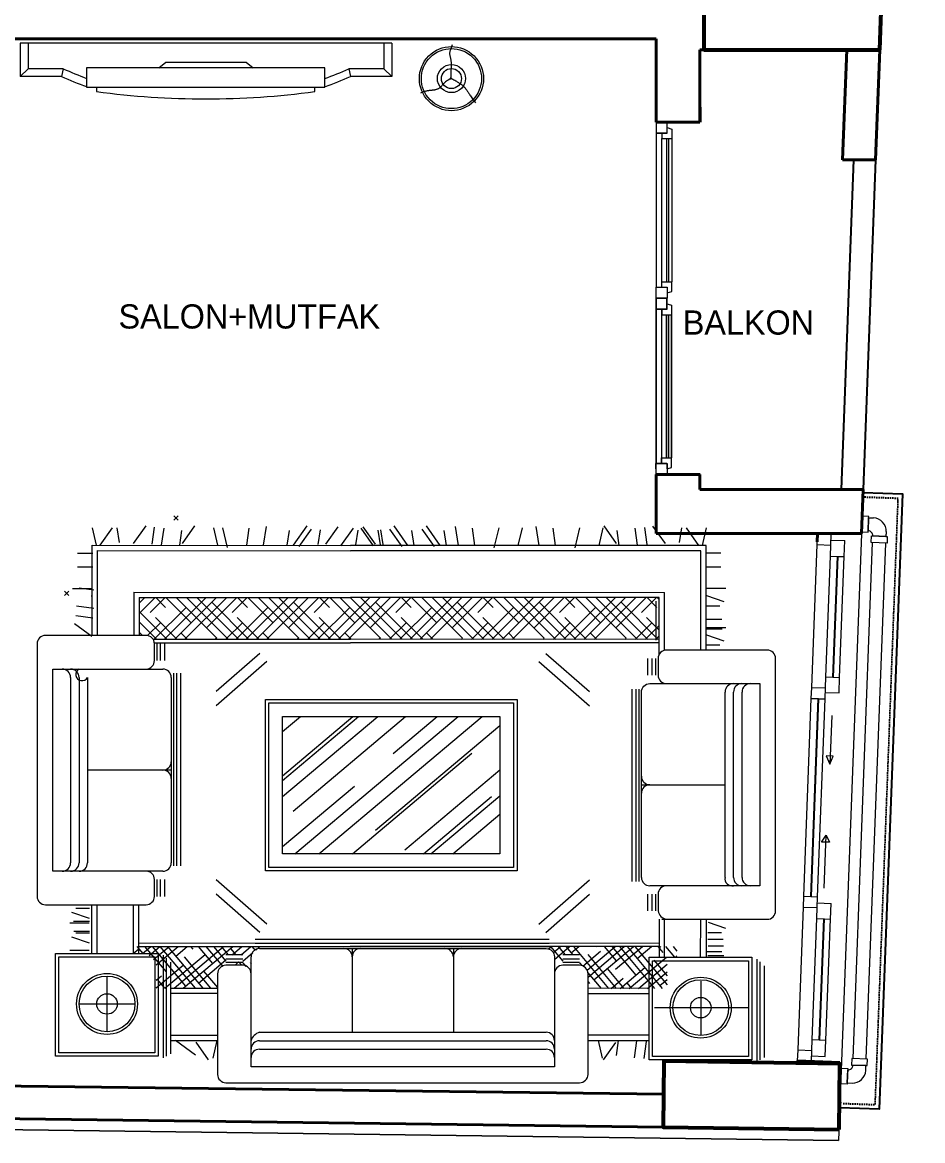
# Model space of a CAD drawing. Header units: millimetres. Extents: x 27 to 3754, y 31 to 1224.
# Drawn here: x 3327 to 3736, y 212 to 720 of the extents above; entities that cross this region are included whole.
import ezdxf

# ---------------------------------------------------------------- set-up
doc = ezdxf.new("R2010")
doc.units = ezdxf.units.MM
doc.header["$PDMODE"] = 3
doc.header["$PDSIZE"] = -0.7
doc.linetypes.add('DOT2', pattern=[3.175, 0, -3.175])
doc.linetypes.add('DUZ', pattern=[0])
for name, color, linetype, lineweight in [('A-FURN', 2, 'Continuous', 13), ('cam', 130, 'Continuous', 5), ('duvar_40', 255, 'Continuous', 40), ('forniture', 253, 'Continuous', 9), ('KAPI-PEN', 155, 'Continuous', 18), ('KOLON50', 70, 'Continuous', 53), ('korkuluk', 252, 'DUZ', 15), ('PARSEL', 51, 'Continuous', 0), ('yazı', 255, 'Continuous', 20)]:
    doc.layers.add(name, color=color, linetype=linetype, lineweight=lineweight)
doc.layers.add('MIMARI', color=40, linetype='Continuous')
doc.layers.add('PENCERE', color=1, linetype='Continuous')
doc.styles.get("Standard").update_dxf_attribs({"font": 'EtrFont'})
pattern_1 = [(400.05428, (6763.6348, 6479.9817), (9.8760062, 4.8206992), [42.6465, -21.32325]), (310.05428, (6763.6348, 6479.9817), (-8.9010904, 6.4455588), [42.6465, -21.32325])]

# ---------------------------------------------------------------- blocks, each defined once
blk = doc.blocks.new('b45')
at = {"layer": 'cam'}
for p, q in [((3619.813152, 602.501458), (3619.813152, 667.608947)), ((3620.813152, 602.500859), (3620.813152, 667.608349)), ((3619.665915, 587.495077), (3619.665915, 522.387587)), ((3619.765205, 522.393994), (3619.765205, 587.501484)), ((3620.665915, 587.495675), (3620.665915, 522.388186)), ((3620.765205, 522.393396), (3620.765205, 587.500885))]:
    blk.add_line(p, q, dxfattribs=at)
at = {"layer": 'PENCERE', "color": 134, "linetype": 'Continuous', "lineweight": 18}
for p, q in [((3615.093132, 600.004282), (3615.096125, 670.111771)), ((3617.563153, 602.502804), (3617.563153, 667.610294)), ((3622.063152, 667.6076), (3622.063152, 602.500111)), ((3614.945895, 589.992252), (3614.948888, 519.884763)), ((3615.019695, 595.004325), (3620.019694, 595.001333)), ((3615.045185, 519.896819), (3615.048178, 590.004307)), ((3617.415915, 587.49373), (3617.415915, 522.38624)), ((3617.515205, 522.395341), (3617.515205, 587.50283)), ((3621.915914, 522.388934), (3621.915914, 587.496423)), ((3622.015204, 587.500137), (3622.015204, 522.392647))]:
    blk.add_line(p, q, dxfattribs=at)
at = {"layer": 'PENCERE', "color": 134, "linetype": 'Continuous', "lineweight": 18, "flags": 128}
for points in [[(3615.067642, 675.111789), (3615.064649, 670.11179), (3620.064649, 670.108797), (3620.067641, 675.108796)], [(3620.064649, 670.108797), (3620.067641, 675.108796)], [(3620.066145, 672.608797), (3622.065743, 671.937195)], [(3622.065743, 671.937195), (3622.063152, 667.6076)], [(3620.064649, 670.108797), (3615.064649, 670.11179)], [(3617.564649, 670.110293), (3617.563153, 667.610294)], [(3617.563153, 667.610294), (3622.063152, 667.6076)], [(3617.561656, 600.002805), (3617.563153, 602.502804)], [(3617.563153, 602.502804), (3622.063152, 602.500111)], [(3622.06056, 598.170516), (3622.063152, 602.500111)], [(3620.061656, 600.001308), (3620.058663, 595.001309)], [(3620.06016, 597.501309), (3622.06056, 598.170516)], [(3614.911427, 594.991888), (3614.911427, 594.992232)], [(3615.019695, 595.004325), (3615.016702, 590.004326), (3620.016701, 590.001334), (3620.019694, 595.001333)], [(3620.016701, 590.001334), (3615.016702, 590.004326)], [(3615.058664, 595.004647), (3615.058664, 595.004302)], [(3617.414419, 589.99373), (3617.415915, 587.49373)], [(3617.516702, 590.00283), (3617.515205, 587.50283)], [(3619.911426, 594.995225), (3619.911426, 594.99488)], [(3619.914418, 589.995226), (3619.911426, 594.995225)], [(3619.911426, 594.995225), (3619.911426, 594.99488)], [(3619.912922, 592.495225), (3621.913323, 591.826018)], [(3620.016701, 590.001334), (3620.019694, 595.001333)], [(3620.018197, 592.501333), (3622.017796, 591.829732)], [(3620.058663, 595.001309), (3620.058663, 595.001654)], [(3620.058663, 595.001309), (3620.058663, 595.001654)], [(3621.913323, 591.826018), (3621.915914, 587.496423)], [(3622.017796, 591.829732), (3622.015204, 587.500137)], [(3614.920405, 514.884745), (3614.917412, 519.884745), (3619.917411, 519.887737), (3619.920404, 514.887738)], [(3619.917411, 519.887737), (3614.917412, 519.884745)], [(3617.415915, 522.38624), (3621.915914, 522.388934)], [(3617.417412, 519.886241), (3617.415915, 522.38624)], [(3617.513709, 519.895341), (3617.515205, 522.395341)], [(3617.515205, 522.395341), (3622.015204, 522.392647)], [(3619.917411, 519.887737), (3619.920404, 514.887738)], [(3620.013708, 519.893845), (3620.010716, 514.893846)], [(3621.918506, 518.059339), (3621.915914, 522.388934)], [(3622.012613, 518.063052), (3622.015204, 522.392647)], [(3619.918907, 517.387738), (3621.918506, 518.059339)], [(3620.012212, 517.393845), (3622.012613, 518.063052)]]:
    blk.add_lwpolyline(points, dxfattribs=at)
for points in [[(3615.058664, 595.004302), (3615.061657, 600.004301), (3620.061656, 600.001308), (3620.058663, 595.001309)], [(3614.911427, 594.992232), (3614.914419, 589.992233), (3619.914418, 589.995226), (3619.911426, 594.995225)], [(3615.010717, 514.896838), (3615.013709, 519.896838), (3620.013708, 519.893845), (3620.010716, 514.893846)]]:
    blk.add_lwpolyline(points, close=True, dxfattribs=at)
blk = doc.blocks.new('b50')
at = {"layer": 'forniture'}
for p, q in [((3381.414381, 441.664489), (3379.863165, 443.215705)), ((3401.745487, 439.947969), (3398.902021, 442.791435)), ((3333.434784, 437.850517), (3333.434784, 323.023901)), ((3383.016419, 441.664489), (3337.248756, 441.664489)), ((3386.830391, 430.222573), (3386.830391, 437.850517)), ((3388.060562, 430.222573), (3388.060562, 437.850517)), ((3389.659785, 430.222573), (3389.659785, 437.850517)), ((3391.628059, 430.222573), (3391.628059, 437.850517)), ((3415.189784, 440.464612), (3414.667622, 439.94245)), ((3340.636839, 426.408601), (3344.8767, 426.408601)), ((3340.636839, 334.465817), (3340.636839, 426.408601)), ((3340.636839, 334.465817), (3340.636839, 426.408601)), ((3340.636839, 426.408601), (3390.644363, 426.408601)), ((3340.636839, 426.408601), (3390.644363, 426.408601)), ((3340.636839, 426.408601), (3383.016419, 426.408601)), ((3348.690672, 422.594629), (3348.690672, 338.279789)), ((3352.540602, 422.594629), (3352.540602, 338.279789)), ((3356.390532, 422.594629), (3356.390532, 338.279789)), ((3394.458335, 422.594629), (3394.458335, 338.279789)), ((3395.465296, 424.516956), (3395.465296, 336.933813)), ((3396.86611, 424.516956), (3396.86611, 336.933813)), ((3398.687169, 424.516956), (3398.687169, 336.933813)), ((3394.458335, 380.437209), (3356.390532, 380.437209)), ((3344.8767, 334.465817), (3340.636839, 334.465817)), ((3390.644363, 334.465817), (3340.636839, 334.465817)), ((3386.830391, 323.023901), (3386.830391, 330.651845)), ((3388.060562, 323.023901), (3388.060562, 330.651845)), ((3389.659785, 323.023901), (3389.659785, 330.651845)), ((3391.628059, 323.023901), (3391.628059, 330.651845)), ((3337.248756, 319.209929), (3383.016419, 319.209929)), ((3349.168961, 315.766321), (3357.08448, 313.030507)), ((3351.148866, 317.657374), (3357.362099, 317.654899))]:
    blk.add_line(p, q, dxfattribs=at)
for centre, radius, start, end in [((3337.248756, 437.850517), 3.813972, 90, 180), ((3383.016419, 437.850517), 3.813972, 0, 90), ((3383.016419, 430.222573), 3.813972, 270, 0), ((3344.8767, 422.594629), 3.813972, 0, 90), ((3348.72663, 422.594629), 3.813972, 0, 90), ((3353.885664, 423.903734), 2.826325, 117.592669, 332.407331), ((3390.644363, 422.594629), 3.813972, 0, 90), ((3390.644363, 384.251181), 3.813972, 270, 0), ((3390.644363, 376.623237), 3.813972, 0, 90), ((3344.8767, 338.279789), 3.813972, 270, 0), ((3348.72663, 338.279789), 3.813972, 270, 0), ((3352.57656, 338.279789), 3.813972, 270, 0), ((3390.644363, 338.279789), 3.813972, 270, 0), ((3383.016419, 330.651845), 3.813972, 0, 90), ((3337.248756, 323.023901), 3.813972, 180, 270), ((3383.016419, 323.023901), 3.813972, 270, 0)]:
    blk.add_arc(centre, radius, start, end, dxfattribs=at)
blk = doc.blocks.new('b51')
at = {"layer": 'forniture'}
for p, q in [((3432.681802, 303.50884), (3566.272945, 303.50884)), ((3432.681802, 301.687781), (3566.272945, 301.687781)), ((3432.681802, 300.286967), (3566.272945, 300.286967)), ((3426.976185, 296.44973), (3419.348241, 296.44973)), ((3430.790157, 245.45851), (3430.790157, 295.466034)), ((3476.761549, 299.280006), (3476.761549, 261.212203)), ((3522.769549, 299.280006), (3522.769549, 261.212203)), ((3580.182857, 296.44973), (3572.554914, 296.44973)), ((3426.976185, 294.481456), (3419.348241, 294.481456)), ((3426.976185, 292.882233), (3419.348241, 292.882233)), ((3426.976185, 291.652062), (3419.348241, 291.652062)), ((3423.746514, 291.892226), (3425.095736, 293.240374)), ((3425.095736, 293.240374), (3426.443884, 291.891152)), ((3580.182857, 294.481456), (3572.554914, 294.481456)), ((3580.182857, 292.882233), (3572.554914, 292.882233)), ((3580.182857, 291.652062), (3572.554914, 291.652062)), ((3415.53427, 287.83809), (3415.53427, 242.070427)), ((3430.790157, 245.45851), (3430.790157, 287.83809)), ((3583.996829, 242.070427), (3583.996829, 287.83809)), ((3434.604129, 261.212203), (3564.92697, 261.212203)), ((3413.525292, 249.497748), (3415.412032, 257.484774)), ((3434.604129, 257.362273), (3564.92697, 257.362273)), ((3430.790157, 245.45851), (3430.790157, 249.698371)), ((3434.604129, 253.512343), (3564.92697, 253.512343)), ((3568.740942, 249.698371), (3568.740942, 245.45851)), ((3568.740942, 245.45851), (3430.790157, 245.45851)), ((3419.348241, 238.256455), (3580.182857, 238.256455))]:
    blk.add_line(p, q, dxfattribs=at)
at = {"layer": 'forniture', "flags": 128}
blk.add_lwpolyline([(3434.604129, 299.280006), (3564.92697, 299.280006, -0.414214), (3568.740942, 295.466034), (3568.740942, 245.45851), (3430.790157, 245.45851), (3430.790157, 295.466034)], format="xyb", dxfattribs=at)
at = {"layer": 'forniture'}
for centre, radius, start, end in [((3434.604129, 295.466034), 3.813972, 90, 180), ((3472.947578, 295.466034), 3.813972, 0, 90), ((3480.575521, 295.466034), 3.813972, 90, 180), ((3518.955578, 295.466034), 3.813972, 0, 90), ((3526.583521, 295.466034), 3.813972, 90, 180), ((3419.348241, 287.83809), 3.813972, 90, 180), ((3426.976185, 287.83809), 3.813972, 0, 90), ((3572.554914, 287.83809), 3.813972, 90, 180), ((3580.182857, 287.83809), 3.813972, 0, 90), ((3436.081186, 255.921174), 5.493331, 105.59774, 164.40226), ((3564.92697, 257.398231), 3.813972, 0, 90), ((3434.604129, 253.548301), 3.813972, 90, 180), ((3564.92697, 253.548301), 3.813972, 0, 90), ((3434.604129, 249.698371), 3.813972, 90, 180), ((3564.92697, 249.698371), 3.813972, 0, 90), ((3419.348241, 242.070427), 3.813972, 180, 270), ((3580.182857, 242.070427), 3.813972, 270, 0)]:
    blk.add_arc(centre, radius, start, end, dxfattribs=at)
blk = doc.blocks.new('b54')
at = {"layer": 'forniture'}
for p, q in [((3665.470996, 435.022284), (3619.703333, 435.022284)), ((3611.091692, 431.208312), (3611.091692, 423.580368)), ((3613.059967, 431.208312), (3613.059967, 423.580368)), ((3614.65919, 431.208312), (3614.65919, 423.580368)), ((3615.889361, 431.208312), (3615.889361, 423.580368)), ((3669.284968, 316.381696), (3669.284968, 431.208312)), ((3604.032582, 329.715257), (3604.032582, 417.2984)), ((3605.853641, 329.715257), (3605.853641, 417.2984)), ((3607.254456, 329.715257), (3607.254456, 417.2984)), ((3657.843052, 419.766396), (3662.082913, 419.766396)), ((3662.082913, 419.766396), (3662.082913, 327.823612)), ((3646.32922, 331.637584), (3646.32922, 415.952424)), ((3650.17915, 331.637584), (3650.17915, 415.952424)), ((3654.02908, 331.637584), (3654.02908, 415.952424)), ((3608.261417, 373.795004), (3646.32922, 373.795004)), ((3662.082913, 327.823612), (3612.075389, 327.823612)), ((3662.082913, 327.823612), (3619.703333, 327.823612)), ((3662.082913, 327.823612), (3657.843052, 327.823612)), ((3611.091692, 324.00964), (3611.091692, 316.381696)), ((3613.059967, 324.00964), (3613.059967, 316.381696)), ((3614.65919, 324.00964), (3614.65919, 316.381696)), ((3615.889361, 324.00964), (3615.889361, 316.381696)), ((3617.579788, 312.567724), (3665.470996, 312.567724)), ((3646.672678, 308.363598), (3638.757158, 311.099412))]:
    blk.add_line(p, q, dxfattribs=at)
at = {"layer": 'forniture', "flags": 128}
blk.add_lwpolyline([(3608.261417, 331.637584), (3608.261417, 415.952424, -0.414214), (3612.075389, 419.766396), (3662.082913, 419.766396), (3662.082913, 327.823612), (3612.075389, 327.823612)], format="xyb", dxfattribs=at)
at = {"layer": 'forniture'}
for centre, radius, start, end in [((3619.703333, 431.208312), 3.813972, 90, 180), ((3665.470996, 431.208312), 3.813972, 0, 90), ((3619.703333, 423.580368), 3.813972, 180, 270), ((3650.143192, 415.952424), 3.813972, 90, 180), ((3653.993122, 415.952424), 3.813972, 90, 180), ((3657.843052, 415.952424), 3.813972, 90, 180), ((3612.075389, 377.608976), 3.813972, 180, 270), ((3612.075389, 369.981032), 3.813972, 90, 180), ((3612.075389, 331.637584), 3.813972, 180, 270), ((3649.499808, 330.9942), 3.235208, 168.529146, 281.470854), ((3653.993122, 331.637584), 3.813972, 180, 270), ((3657.843052, 331.637584), 3.813972, 180, 270), ((3619.703333, 324.00964), 3.813972, 90, 180), ((3620.490854, 317.169218), 4.668397, 189.711781, 260.288219), ((3665.470996, 316.381696), 3.813972, 270, 0)]:
    blk.add_arc(centre, radius, start, end, dxfattribs=at)
blk = doc.blocks.new('JHUY')
at = {"layer": 'cam'}
for p, q in [((48876.714174, 15699.223027), (48931.714174, 15699.223027)), ((48876.714174, 15698.867827), (48931.714174, 15698.867827)), ((49041.714174, 15699.223027), (49096.714174, 15699.223027)), ((49041.714174, 15698.867827), (49096.714174, 15698.867827)), ((48941.714174, 15692.945027), (49031.714174, 15692.945027)), ((48941.714174, 15692.571127), (49031.714174, 15692.571127))]:
    blk.add_line(p, q, dxfattribs=at)
at = {"layer": 'PENCERE', "color": 134, "linetype": 'Continuous', "lineweight": 18}
for p, q in [((48869.202274, 15701.946127), (48876.714174, 15701.946127)), ((48869.202274, 15695.696127), (48869.202274, 15701.946127)), ((48876.714174, 15701.946127), (48931.714174, 15701.946127)), ((48876.714174, 15699.223027), (48876.714174, 15701.946127)), ((48876.714174, 15695.696127), (48876.714174, 15701.946127)), ((48931.714174, 15699.223027), (48931.714174, 15701.946127)), ((48931.714174, 15701.946127), (48938.858574, 15701.946127)), ((48931.714174, 15695.696127), (48931.714174, 15701.946127)), ((48938.858574, 15695.696127), (48938.858574, 15701.946127)), ((48969.827774, 15698.490627), (48966.614674, 15700.211927)), ((48966.614674, 15700.211927), (48966.614674, 15696.482427)), ((49002.106174, 15699.066727), (49005.794574, 15700.422727)), ((49005.794574, 15700.422727), (49005.794574, 15697.168327)), ((49034.655274, 15701.946127), (49041.714174, 15701.946127)), ((49034.655274, 15695.696127), (49034.655274, 15701.946127)), ((49041.714174, 15701.946127), (49096.714174, 15701.946127)), ((49041.714174, 15699.223027), (49041.714174, 15701.946127)), ((49041.714174, 15695.696127), (49041.714174, 15701.946127)), ((49096.714174, 15699.223027), (49096.714174, 15701.946127)), ((49096.714174, 15701.946127), (49104.002274, 15701.946127)), ((49096.714174, 15695.696127), (49096.714174, 15701.946127)), ((49104.002274, 15695.696127), (49104.002274, 15701.946127)), ((48866.714174, 15695.696127), (48871.714174, 15695.696127)), ((48866.714174, 15689.446127), (48866.714174, 15695.696127)), ((48871.714174, 15695.696127), (48876.714174, 15695.696127)), ((48871.714174, 15689.446127), (48871.714174, 15695.696127)), ((48876.714174, 15698.867827), (48876.714174, 15699.223027)), ((48876.714174, 15695.696127), (48876.714174, 15698.867827)), ((48876.714174, 15695.696127), (48931.714174, 15695.696127)), ((48931.714174, 15698.867827), (48931.714174, 15699.223027)), ((48931.714174, 15695.696127), (48931.714174, 15698.867827)), ((48931.714174, 15695.696127), (48936.714174, 15695.696127)), ((48936.714174, 15695.696127), (48941.714174, 15695.696127)), ((48936.714174, 15689.446127), (48936.714174, 15695.696127)), ((48941.714174, 15695.696127), (49031.714174, 15695.696127)), ((48941.714174, 15692.945027), (48941.714174, 15695.696127)), ((48941.714174, 15689.446127), (48941.714174, 15695.696127)), ((48945.729374, 15698.490627), (48969.827774, 15698.490627)), ((48966.614674, 15696.482427), (48969.827774, 15698.490627)), ((49024.236574, 15699.066727), (49002.106174, 15699.066727)), ((49005.794574, 15697.168327), (49002.106174, 15699.066727)), ((49031.714174, 15695.696127), (49036.714174, 15695.696127)), ((49031.714174, 15692.945027), (49031.714174, 15695.696127)), ((49031.714174, 15689.446127), (49031.714174, 15695.696127)), ((49036.714174, 15695.696127), (49041.714174, 15695.696127)), ((49036.714174, 15689.446127), (49036.714174, 15695.696127)), ((49041.714174, 15698.867827), (49041.714174, 15699.223027)), ((49041.714174, 15695.696127), (49041.714174, 15698.867827)), ((49041.714174, 15695.696127), (49096.714174, 15695.696127)), ((49096.714174, 15698.867827), (49096.714174, 15699.223027)), ((49096.714174, 15695.696127), (49096.714174, 15698.867827)), ((49096.714174, 15695.696127), (49101.714174, 15695.696127)), ((49101.714174, 15689.446127), (49101.714174, 15695.696127)), ((49101.714174, 15695.696127), (49106.714174, 15695.696127)), ((49106.714174, 15689.446127), (49106.714174, 15695.696127)), ((48941.714174, 15692.571127), (48941.714174, 15692.945027)), ((48941.714174, 15689.446127), (48941.714174, 15692.571127)), ((49031.714174, 15692.571127), (49031.714174, 15692.945027)), ((49031.714174, 15689.446127), (49031.714174, 15692.571127)), ((48866.714174, 15689.446127), (48871.714174, 15689.446127)), ((48871.714174, 15689.446127), (48936.714174, 15689.446127)), ((48936.714174, 15689.446127), (48941.714174, 15689.446127)), ((48941.714174, 15689.446127), (49031.714174, 15689.446127)), ((49031.714174, 15689.446127), (49036.714174, 15689.446127)), ((49036.714174, 15689.446127), (49101.714174, 15689.446127)), ((49101.714174, 15689.446127), (49106.714174, 15689.446127))]:
    blk.add_line(p, q, dxfattribs=at)
blk = doc.blocks.new('TU')
at = {"layer": 'korkuluk', "linetype": 'Continuous', "flags": 128}
for points in [[(5865.999213, -5219.320699), (5865.399213, -5219.320699), (5865.399213, -5216.320699), (5872.599213, -5216.320699), (5872.599213, -5219.320699), (5865.999213, -5219.320699), (5865.399213, -5219.320699)], [(6123.199213, -5219.320699), (6123.799213, -5219.320699), (6123.799213, -5216.320699), (6116.599213, -5216.320699), (6116.599213, -5219.320699), (6123.199213, -5219.320699), (6123.799213, -5219.320699)], [(5865.999213, -5219.320699), (5865.999213, -5221.513082)], [(5865.999213, -5219.320699), (5871.999213, -5219.320699)], [(5874.191597, -5227.513082), (5874.191597, -5228.113082), (5877.191597, -5228.113082), (5877.191597, -5220.913082), (5874.191597, -5220.913082), (5874.191597, -5227.513082), (5874.191597, -5228.113082)], [(5874.191597, -5227.513082), (5874.191597, -5221.513082)], [(5877.191597, -5221.513082), (6112.00683, -5221.513082)], [(6115.00683, -5227.513082), (6115.00683, -5228.113082), (6112.00683, -5228.113082), (6112.00683, -5220.913082), (6115.00683, -5220.913082), (6115.00683, -5227.513082), (6115.00683, -5228.113082)], [(6115.00683, -5227.513082), (6115.00683, -5221.513082)], [(6123.199213, -5219.320699), (6117.199213, -5219.320699)], [(6123.199213, -5219.320699), (6123.199213, -5221.513082)], [(5871.999213, -5227.513082), (5874.191597, -5227.513082)], [(5872.38398, -5227.513082), (5874.191597, -5227.513082)], [(5877.191597, -5227.513082), (6112.00683, -5227.513082)], [(6117.199213, -5227.513082), (6115.00683, -5227.513082)], [(6116.814447, -5227.513082), (6115.00683, -5227.513082)], [(6117.199213, -5227.513082), (6115.00683, -5227.513082)], [(6116.814447, -5227.513082), (6115.00683, -5227.513082)]]:
    blk.add_lwpolyline(points, dxfattribs=at)
at = {"layer": 'korkuluk', "linetype": 'Continuous'}
for centre, radius, start, end in [((5871.999213, -5221.513082), 6, 180, 270), ((5873.999213, -5219.513082), 2, 174.48009, 275.51991), ((6115.199213, -5219.513082), 2, 264.48009, 5.51991), ((6115.199213, -5219.513082), 2, 264.48009, 5.51991), ((6117.199213, -5221.513082), 6, 270, 0)]:
    blk.add_arc(centre, radius, start, end, dxfattribs=at)
at = {"layer": 'MIMARI', "linetype": 'ByBlock', "flags": 128}
blk.add_lwpolyline([(6134.599213, -5216.320699), (6134.599213, -5234.320699), (5854.599213, -5234.320699), (5854.599213, -5216.320699)], dxfattribs=at)
at = {"layer": 'MIMARI', "linetype": 'DOT2', "ltscale": 0.3, "flags": 128}
blk.add_lwpolyline([(6132.599213, -5216.320699), (6132.599213, -5232.320699), (5874.599213, -5232.320699), (5856.599213, -5232.320699), (5856.599213, -5216.320699)], dxfattribs=at)
blk = doc.blocks.new('TVSET2')
at = {"layer": 'forniture'}
for p, q in [((1688.942298, 0), (0, 0)), ((0, 0), (0, -151.251252)), ((35.186298, 0), (35.186298, -116.064954)), ((1653.756, 0), (1653.756, -116.064954)), ((1688.942298, 0), (1688.942298, -151.251252)), ((-274.826769, -10.520599), (-276.448532, -5.996016)), ((-273.15879, -14.945418), (-274.826769, -10.520599)), ((-271.49961, -19.257187), (-273.15879, -14.945418)), ((-269.904243, -23.44262), (-271.49961, -19.257187)), ((-268.427704, -27.488434), (-269.904243, -23.44262)), ((-267.125007, -31.381341), (-268.427704, -27.488434)), ((-266.051167, -35.108057), (-267.125007, -31.381341)), ((-265.261197, -38.655297), (-266.051167, -35.108057)), ((-264.793353, -42.015987), (-265.261197, -38.655297)), ((-264.967616, -51.181339), (-264.692113, -48.255023)), ((-264.618842, -45.2079), (-264.793353, -42.015987)), ((-264.692113, -48.255023), (-264.618842, -45.2079)), ((1953.56114, -45.2079), (1953.735651, -42.015987)), ((1953.634412, -48.255023), (1953.56114, -45.2079)), ((1953.909914, -51.181339), (1953.634412, -48.255023)), ((1953.735651, -42.015987), (1954.203496, -38.655297)), ((1954.203496, -38.655297), (1954.993465, -35.108057)), ((1954.993465, -35.108057), (1956.067306, -31.381341)), ((1956.067306, -31.381341), (1957.370002, -27.488434)), ((1957.370002, -27.488434), (1958.846542, -23.44262)), ((1958.846542, -23.44262), (1960.441908, -19.257187)), ((1960.441908, -19.257187), (1962.101088, -14.945418)), ((1962.101088, -14.945418), (1963.769067, -10.520599)), ((1963.769067, -10.520599), (1965.39083, -5.996016)), ((-272.101223, -98.525933), (-272.061324, -95.964858)), ((-272.088969, -101.117151), (-272.101223, -98.525933)), ((-272.024233, -103.748083), (-272.088969, -101.117151)), ((-272.061324, -95.964858), (-271.969598, -93.42436)), ((-271.969598, -93.42436), (-271.826374, -90.894869)), ((-271.826374, -90.894869), (-271.631981, -88.366815)), ((-271.631981, -88.366815), (-271.386746, -85.830631)), ((-271.386746, -85.830631), (-271.090996, -83.276747)), ((-271.090996, -83.276747), (-270.74552, -80.697739)), ((-270.74552, -80.697739), (-270.352941, -78.094761)), ((-270.352941, -78.094761), (-269.91634, -75.471112)), ((-269.91634, -75.471112), (-269.438801, -72.830091)), ((-269.438801, -72.830091), (-268.923407, -70.174997)), ((-268.923407, -70.174997), (-268.373239, -67.509127)), ((-268.373239, -67.509127), (-267.79138, -64.835782)), ((-267.79138, -64.835782), (-267.180913, -62.158259)), ((-267.180913, -62.158259), (-266.551999, -59.47531)), ((-266.551999, -59.47531), (-265.94311, -56.767498)), ((-265.94311, -56.767498), (-265.399799, -54.010836)), ((-265.399799, -54.010836), (-264.967616, -51.181339)), ((1954.342097, -54.010836), (1953.909914, -51.181339)), ((1954.885409, -56.767498), (1954.342097, -54.010836)), ((1955.494297, -59.47531), (1954.885409, -56.767498)), ((1956.123211, -62.158259), (1955.494297, -59.47531)), ((1956.733678, -64.835782), (1956.123211, -62.158259)), ((1957.315537, -67.509127), (1956.733678, -64.835782)), ((1957.865705, -70.174997), (1957.315537, -67.509127)), ((1958.381099, -72.830091), (1957.865705, -70.174997)), ((1958.858638, -75.471112), (1958.381099, -72.830091)), ((1959.295239, -78.094761), (1958.858638, -75.471112)), ((1959.687818, -80.697739), (1959.295239, -78.094761)), ((1960.033295, -83.276747), (1959.687818, -80.697739)), ((1960.329044, -85.830631), (1960.033295, -83.276747)), ((1960.574279, -88.366815), (1960.329044, -85.830631)), ((1960.768673, -90.894869), (1960.574279, -88.366815)), ((1960.911896, -93.42436), (1960.768673, -90.894869)), ((1961.003622, -95.964858), (1960.911896, -93.42436)), ((1960.966531, -103.748083), (1961.031267, -101.117151)), ((1961.043522, -98.525933), (1961.003622, -95.964858)), ((1961.031267, -101.117151), (1961.043522, -98.525933)), ((-271.909099, -106.427848), (-272.024233, -103.748083)), ((-271.755296, -109.163769), (-271.909099, -106.427848)), ((-271.576966, -111.96272), (-271.755296, -109.163769)), ((-271.388249, -114.831573), (-271.576966, -111.96272)), ((-271.203287, -117.777203), (-271.388249, -114.831573)), ((-271.036221, -120.806483), (-271.203287, -117.777203)), ((-270.901192, -123.926286), (-271.036221, -120.806483)), ((-270.812341, -127.143487), (-270.901192, -123.926286)), ((-270.774752, -130.480616), (-270.812341, -127.143487)), ((-270.757282, -134.02283), (-270.774752, -130.480616)), ((-270.719728, -137.870945), (-270.757282, -134.02283)), ((-270.621889, -142.125775), (-270.719728, -137.870945)), ((-270.423565, -146.888135), (-270.621889, -142.125775)), ((-270.084552, -152.25884), (-270.423565, -146.888135)), ((-269.564651, -158.338706), (-270.084552, -152.25884)), ((35.186298, -116.064954), (0, -151.251252)), ((187.660255, -151.251252), (0, -151.251252)), ((195.229251, -116.064954), (35.186298, -116.064954)), ((195.230562, -116.05886), (187.660255, -151.251252)), ((1653.756, -116.064954), (1493.69834, -116.064954)), ((1493.711736, -116.05886), (1501.282043, -151.251252)), ((1688.942298, -151.251252), (1501.282043, -151.251252)), ((1653.756, -116.064954), (1688.942298, -151.251252)), ((1958.506949, -158.338706), (1959.02685, -152.25884)), ((1959.02685, -152.25884), (1959.365863, -146.888135)), ((1959.365863, -146.888135), (1959.564188, -142.125775)), ((1959.564188, -142.125775), (1959.662026, -137.870945)), ((1959.662026, -137.870945), (1959.69958, -134.02283)), ((1959.69958, -134.02283), (1959.717051, -130.480616)), ((1959.717051, -130.480616), (1959.754639, -127.143487)), ((1959.754639, -127.143487), (1959.84349, -123.926286)), ((1959.84349, -123.926286), (1959.978519, -120.806483)), ((1959.978519, -120.806483), (1960.145585, -117.777203)), ((1960.145585, -117.777203), (1960.330547, -114.831573)), ((1960.330547, -114.831573), (1960.519264, -111.96272)), ((1960.519264, -111.96272), (1960.697594, -109.163769)), ((1960.697594, -109.163769), (1960.851397, -106.427848)), ((1960.851397, -106.427848), (1960.966531, -103.748083)), ((-331.644227, -201.207238), (-333.618852, -203.485003)), ((-329.639677, -199.010854), (-331.644227, -201.207238)), ((-327.601337, -196.898185), (-329.639677, -199.010854)), ((-325.525342, -194.871564), (-327.601337, -196.898185)), ((-323.407827, -192.933326), (-325.525342, -194.871564)), ((-321.244927, -191.085806), (-323.407827, -192.933326)), ((-319.031536, -189.326373), (-321.244927, -191.085806)), ((-316.757572, -187.632547), (-319.031536, -189.326373)), ((-314.411716, -185.976882), (-316.757572, -187.632547)), ((-311.982643, -184.331933), (-314.411716, -185.976882)), ((-309.459033, -182.670254), (-311.982643, -184.331933)), ((-306.829563, -180.9644), (-309.459033, -182.670254)), ((-304.082912, -179.186925), (-306.829563, -180.9644)), ((-301.207757, -177.310385), (-304.082912, -179.186925)), ((-298.180907, -175.308791), (-301.207757, -177.310385)), ((-294.931691, -173.161984), (-298.180907, -175.308791)), ((-291.37757, -170.851259), (-294.931691, -173.161984)), ((-287.436004, -168.357913), (-291.37757, -170.851259)), ((-283.024453, -165.663244), (-287.436004, -168.357913)), ((-278.060379, -162.748548), (-283.024453, -165.663244)), ((-272.46124, -159.595122), (-278.060379, -162.748548)), ((-266.144497, -156.184262), (-272.46124, -159.595122)), ((-272.315602, -158.80779), (-265.317582, -162.24353)), ((-268.823659, -165.228545), (-269.564651, -158.338706)), ((-265.317582, -162.24353), (-259.212171, -165.690731)), ((-259.212171, -165.690731), (-253.896308, -169.126696)), ((-253.896308, -169.126696), (-249.266935, -172.528726)), ((-249.266935, -172.528726), (-245.220992, -175.874125)), ((-245.220992, -175.874125), (-241.65542, -179.140197)), ((-241.65542, -179.140197), (-238.467159, -182.304244)), ((-238.467159, -182.304244), (-235.553151, -185.34357)), ((-235.553151, -185.34357), (-232.823009, -188.238572)), ((-232.823009, -188.238572), (-230.237045, -190.982036)), ((-230.237045, -190.982036), (-227.768245, -193.569839)), ((-227.768245, -193.569839), (-225.389593, -195.997861)), ((-225.389593, -195.997861), (-223.074076, -198.261982)), ((-223.074076, -198.261982), (-220.794679, -200.35808)), ((-220.794679, -200.35808), (-218.524386, -202.282035)), ((-218.524386, -202.282035), (-216.236184, -204.029727)), ((1907.466684, -202.282035), (1905.178483, -204.029727)), ((1909.736977, -200.35808), (1907.466684, -202.282035)), ((1912.016374, -198.261982), (1909.736977, -200.35808)), ((1914.331892, -195.997861), (1912.016374, -198.261982)), ((1916.710543, -193.569839), (1914.331892, -195.997861)), ((1919.179343, -190.982036), (1916.710543, -193.569839)), ((1921.765307, -188.238572), (1919.179343, -190.982036)), ((1924.495449, -185.34357), (1921.765307, -188.238572)), ((1927.409458, -182.304244), (1924.495449, -185.34357)), ((1930.597718, -179.140197), (1927.409458, -182.304244)), ((1934.16329, -175.874125), (1930.597718, -179.140197)), ((1938.209233, -172.528726), (1934.16329, -175.874125)), ((1942.838606, -169.126696), (1938.209233, -172.528726)), ((1948.154469, -165.690731), (1942.838606, -169.126696)), ((1954.25988, -162.24353), (1948.154469, -165.690731)), ((1961.2579, -158.80779), (1954.25988, -162.24353)), ((1955.086795, -156.184262), (1961.403538, -159.595122)), ((1957.765957, -165.228545), (1958.506949, -158.338706)), ((1961.403538, -159.595122), (1967.002677, -162.748548)), ((1967.002677, -162.748548), (1971.966752, -165.663244)), ((1971.966752, -165.663244), (1976.378302, -168.357913)), ((1976.378302, -168.357913), (1980.319868, -170.851259)), ((1980.319868, -170.851259), (1983.873989, -173.161984)), ((1983.873989, -173.161984), (1987.123205, -175.308791)), ((1987.123205, -175.308791), (1990.150055, -177.310385)), ((1990.150055, -177.310385), (1993.02521, -179.186925)), ((1993.02521, -179.186925), (1995.771862, -180.9644)), ((1995.771862, -180.9644), (1998.401331, -182.670254)), ((1998.401331, -182.670254), (2000.924941, -184.331933)), ((2000.924941, -184.331933), (2003.354014, -185.976882)), ((2003.354014, -185.976882), (2005.699871, -187.632547)), ((2005.699871, -187.632547), (2007.973834, -189.326373)), ((2007.973834, -189.326373), (2010.187226, -191.085806)), ((2010.187226, -191.085806), (2012.350125, -192.933326)), ((2012.350125, -192.933326), (2014.46764, -194.871564)), ((2014.46764, -194.871564), (2016.543635, -196.898185)), ((2016.543635, -196.898185), (2018.581975, -199.010854)), ((2018.581975, -199.010854), (2020.586525, -201.207238)), ((2020.586525, -201.207238), (2022.56115, -203.485003)), ((-367.646883, -253.315823), (-371.529983, -258.639999)), ((-364.210213, -248.385961), (-367.646883, -253.315823)), ((-361.151893, -243.813595), (-364.210213, -248.385961)), ((-358.403846, -239.561908), (-361.151893, -243.813595)), ((-355.897991, -235.594085), (-358.403846, -239.561908)), ((-353.56625, -231.873307), (-355.897991, -235.594085)), ((-351.3493, -228.366064), (-353.56625, -231.873307)), ((-349.222839, -225.052068), (-351.3493, -228.366064)), ((-347.171321, -221.914339), (-349.222839, -225.052068)), ((-345.179201, -218.935895), (-347.171321, -221.914339)), ((-343.230933, -216.099753), (-345.179201, -218.935895)), ((-341.310972, -213.388934), (-343.230933, -216.099753)), ((-339.403771, -210.786456), (-341.310972, -213.388934)), ((-337.493786, -208.275336), (-339.403771, -210.786456)), ((-335.567416, -205.841814), (-337.493786, -208.275336)), ((-333.618852, -203.485003), (-335.567416, -205.841814)), ((-216.236184, -204.029727), (-213.90857, -205.599352)), ((-213.90857, -205.599352), (-211.542084, -206.998381)), ((-211.542084, -206.998381), (-209.14278, -208.236604)), ((-209.14278, -208.236604), (-206.716711, -209.323808)), ((-206.716711, -209.323808), (-204.26993, -210.269783)), ((-204.26993, -210.269783), (-201.80849, -211.084317)), ((-201.80849, -211.084317), (-199.338443, -211.777199)), ((-199.338443, -211.777199), (-196.865844, -212.358219)), ((-196.865844, -212.358219), (-194.395644, -212.83819)), ((-194.395644, -212.83819), (-191.928397, -213.232036)), ((-191.928397, -213.232036), (-189.463556, -213.555706)), ((-189.463556, -213.555706), (-187.000574, -213.825147)), ((-187.000574, -213.825147), (-184.538904, -214.056309)), ((-184.538904, -214.056309), (-182.078, -214.265142)), ((-182.078, -214.265142), (-179.617313, -214.467592)), ((-179.617313, -214.467592), (-177.156298, -214.67961)), ((-177.156298, -214.67961), (-174.691252, -214.915971)), ((-174.691252, -214.915971), (-172.205854, -215.186761)), ((-172.205854, -215.186761), (-169.68063, -215.500894)), ((-169.68063, -215.500894), (-167.096102, -215.867282)), ((-167.096102, -215.867282), (-164.432796, -216.294838)), ((-164.432796, -216.294838), (-161.671235, -216.792476)), ((-161.671235, -216.792476), (-158.791944, -217.369109)), ((-158.791944, -217.369109), (-155.775448, -218.033649)), ((-155.775448, -218.033649), (-152.616549, -218.794423)), ((-152.616549, -218.794423), (-149.36717, -219.65741)), ((-149.36717, -219.65741), (-146.093513, -220.628003)), ((-146.093513, -220.628003), (-142.86178, -221.711595)), ((-142.86178, -221.711595), (-139.738171, -222.913578)), ((-139.738171, -222.913578), (-136.788889, -224.239344)), ((-136.788889, -224.239344), (-134.080135, -225.694287)), ((-134.080135, -225.694287), (-131.678111, -227.283799)), ((1823.022433, -225.694287), (1820.62041, -227.283799)), ((1825.731187, -224.239344), (1823.022433, -225.694287)), ((1828.680469, -222.913578), (1825.731187, -224.239344)), ((1831.804078, -221.711595), (1828.680469, -222.913578)), ((1835.035811, -220.628003), (1831.804078, -221.711595)), ((1838.309469, -219.65741), (1835.035811, -220.628003)), ((1841.558847, -218.794423), (1838.309469, -219.65741)), ((1844.717746, -218.033649), (1841.558847, -218.794423)), ((1847.734243, -217.369109), (1844.717746, -218.033649)), ((1850.613533, -216.792476), (1847.734243, -217.369109)), ((1853.375094, -216.294838), (1850.613533, -216.792476)), ((1856.0384, -215.867282), (1853.375094, -216.294838)), ((1858.622928, -215.500894), (1856.0384, -215.867282)), ((1861.148153, -215.186761), (1858.622928, -215.500894)), ((1863.63355, -214.915971), (1861.148153, -215.186761)), ((1866.098596, -214.67961), (1863.63355, -214.915971)), ((1868.559611, -214.467592), (1866.098596, -214.67961)), ((1871.020298, -214.265142), (1868.559611, -214.467592)), ((1873.481203, -214.056309), (1871.020298, -214.265142)), ((1875.942873, -213.825147), (1873.481203, -214.056309)), ((1878.405855, -213.555706), (1875.942873, -213.825147)), ((1880.870695, -213.232036), (1878.405855, -213.555706)), ((1883.337942, -212.83819), (1880.870695, -213.232036)), ((1885.808142, -212.358219), (1883.337942, -212.83819)), ((1888.280742, -211.777199), (1885.808142, -212.358219)), ((1890.750788, -211.084317), (1888.280742, -211.777199)), ((1893.212228, -210.269783), (1890.750788, -211.084317)), ((1895.659009, -209.323808), (1893.212228, -210.269783)), ((1898.085078, -208.236604), (1895.659009, -209.323808)), ((1900.484382, -206.998381), (1898.085078, -208.236604)), ((1902.850868, -205.599352), (1900.484382, -206.998381)), ((1905.178483, -204.029727), (1902.850868, -205.599352)), ((2022.56115, -203.485003), (2024.509715, -205.841814)), ((2024.509715, -205.841814), (2026.436084, -208.275336)), ((2026.436084, -208.275336), (2028.346069, -210.786456)), ((2028.346069, -210.786456), (2030.25327, -213.388934)), ((2030.25327, -213.388934), (2032.173231, -216.099753)), ((2032.173231, -216.099753), (2034.121499, -218.935895)), ((2034.121499, -218.935895), (2036.113619, -221.914339)), ((2036.113619, -221.914339), (2038.165137, -225.052068)), ((2038.165137, -225.052068), (2040.291598, -228.366064)), ((2040.291598, -228.366064), (2042.508549, -231.873307)), ((2042.508549, -231.873307), (2044.840289, -235.594085)), ((2044.840289, -235.594085), (2047.346144, -239.561908)), ((2047.346144, -239.561908), (2050.094191, -243.813595)), ((2050.094191, -243.813595), (2053.152511, -248.385961)), ((2053.152511, -248.385961), (2056.589181, -253.315823)), ((2056.589181, -253.315823), (2060.472281, -258.639999)), ((-375.927593, -264.395305), (-380.90779, -270.618557)), ((-371.529983, -258.639999), (-375.927593, -264.395305)), ((2060.472281, -258.639999), (2064.869891, -264.395305)), ((2064.869891, -264.395305), (2069.850088, -270.618557))]:
    blk.add_line(p, q, dxfattribs=at)
at = {"layer": 'forniture', "flags": 128}
blk.add_lwpolyline([(629.723415, -111.149992), (662.005373, -85.898815), (1026.936925, -85.898815), (1059.218883, -111.149992)], dxfattribs=at)
blk.add_lwpolyline([(301.505481, -199.44881), (1384.614405, -199.44881), (1384.614405, -111.149992), (301.505481, -111.149992)], close=True, dxfattribs=at)
blk.add_lwpolyline([(346.505481, -199.44881), (346.505481, -220.055052, 0.065674), (1339.614405, -220.055052), (1339.614405, -199.44881)], format="xyb", dxfattribs=at)
at = {"layer": 'forniture'}
for radius, start, end in [(1602.931348, 245.810486, 250.200303), (1567.74505, 245.535848, 249.736663), (1567.74505, 290.153421, 294.463614), (1602.931348, 289.692509, 294.189514)]:
    blk.add_arc((844.471149, 1310.934904), radius, start, end, dxfattribs=at)
for centre, major_axis in [((-271.614468, -160.833074), (-103.096169, 103.096169)), ((-271.614468, -160.833074), (-96.652658, 96.652658)), ((1960.556766, -160.833074), (103.096169, 103.096169)), ((1960.556766, -160.833074), (96.652658, 96.652658)), ((-271.614468, -160.833074), (-45.104574, -45.104574)), ((1960.556766, -160.833074), (45.104574, -45.104574)), ((-271.614468, -160.833074), (-32.217553, -32.217553)), ((1960.556766, -160.833074), (32.217553, -32.217553))]:
    blk.add_ellipse(centre, major_axis=major_axis, ratio=1, dxfattribs=at)

msp = doc.modelspace()

# ---------------------------------------------------------------- hatches: boundary and pattern name
at = {"layer": 'forniture'}
h = msp.add_hatch(dxfattribs=at)
h.set_pattern_fill('AR-RROOF', color=256, scale=28.35, angle=135, style=0, pattern_type=2)
h.set_pattern_definition([(400.05428, (5823.83, -7584.66), (53.446866, 14.933016), [344.4525, -45.927, 114.8175, -22.9635]), (400.0543, (5837.903, -7555.222), (2.07675, -38.15481), [68.8905, -7.57796, 137.781, -17.22263]), (400.05428, (5844.267, -7574.904), (101.301562, 65.065385), [183.708, -32.1489, 91.854, -22.9635])])
h.paths.add_polyline_path([(3445.08, 404.79), (3445.08, 342.43), (3543.93, 342.43), (3543.93, 404.79)])
h = msp.add_hatch(dxfattribs=at)
h.set_pattern_fill('HOUND', color=256, scale=52.65, angle=135, style=0, pattern_type=2)
h.set_pattern_definition(pattern_1)
h.paths.add_polyline_path([(3373.32, 300.23), (3373.32, 297.02), (3382.07, 297.02), (3384.26, 296.2), (3385.73, 294.88), (3387.68, 293.12), (3387.68, 281.24), (3415.53, 281.24), (3415.53, 287.84), (3416.65, 290.53), (3419.35, 291.65), (3419.35, 292.88), (3419.35, 296.45), (3426.98, 296.45), (3426.98, 291.65), (3429.67, 290.53), (3430.79, 287.84), (3430.79, 295.47), (3431.91, 298.16), (3434.6, 299.28), (3434.6, 300.21)])
h.paths.add_polyline_path([(3373.32, 300.23), (3475.86, 300.19)])
h = msp.add_hatch(dxfattribs=at)
h.set_pattern_fill('HOUND', color=256, scale=52.65, angle=135, style=0, pattern_type=2)
h.set_pattern_definition(pattern_1)
h.paths.add_polyline_path([(3619.94, 281.17), (3619.94, 295.32), (3624.41, 295.32), (3624.41, 300.15), (3566.12, 300.17), (3564.93, 299.28), (3565.52, 299.23), (3566.11, 299.09), (3566.66, 298.86), (3567.17, 298.55), (3567.62, 298.16), (3568.01, 297.71), (3568.33, 297.2), (3568.55, 296.64), (3568.69, 296.06), (3568.74, 295.47), (3568.74, 287.84), (3568.79, 288.42), (3568.92, 288.99), (3569.14, 289.54), (3569.44, 290.04), (3569.82, 290.49), (3570.26, 290.88), (3572.55, 292.88), (3572.55, 296.45), (3580.18, 296.45), (3580.18, 291.65), (3580.78, 291.61), (3581.36, 291.47), (3581.91, 291.24), (3582.42, 290.92), (3582.88, 290.53), (3583.27, 290.08), (3583.58, 289.57), (3583.81, 289.02), (3583.95, 288.43), (3584, 287.84), (3584, 281.19)])

# ---------------------------------------------------------------- linework, layer by layer
at = {"layer": 'duvar_40'}
for p, q in [((3614.92, 713), (3124.73, 713)), ((3614.92, 675.11), (3614.92, 713)), ((3701.68, 708), (3634.92, 708)), ((3674.92, 708), (3634.92, 708)), ((3634.92, 675.1), (3634.92, 708)), ((3701.68, 708), (3699.79, 658)), ((3716.69, 708), (3714.8, 658)), ((3635.07, 675.1), (3635.07, 682)), ((3614.92, 675.11), (3634.92, 675.1)), ((3714.8, 658), (3699.79, 658)), ((3614.92, 514.88), (3634.92, 514.9)), ((3614.92, 488), (3614.92, 514.88)), ((3615.07, 514.9), (3635.07, 514.9)), ((3634.92, 508), (3634.92, 514.9)), ((3709.14, 508), (3634.92, 508)), ((3708.38, 488), (3709.14, 508)), ((3708.38, 488), (3614.92, 488)), ((3688.23, 484.25), (3688.37, 488)), ((3679.27, 247.18), (3679.31, 248.17)), ((3679.31, 248.17), (3698.57, 247.44)), ((3698.55, 246.92), (3698.57, 247.44)), ((3618.35, 232.99), (3124.53, 239.35)), ((3618.15, 217.99), (3124.33, 224.36))]:
    msp.add_line(p, q, dxfattribs=at)
at = {"layer": 'forniture'}
for p, q in [((3358.51, 490.69), (3360.39, 482.7)), ((3367.64, 490.68), (3362.01, 482.7)), ((3369.78, 490.68), (3370.84, 483.96)), ((3382.87, 491.52), (3377.23, 483.53)), ((3386.65, 490.9), (3385.58, 483.12)), ((3391.03, 490.53), (3389.96, 482.75)), ((3399.16, 489.41), (3398.23, 482.68)), ((3405.1, 491.51), (3399.46, 483.52)), ((3413.62, 490.66), (3415.5, 482.68)), ((3417.8, 490.66), (3419.93, 481.62)), ((3429.83, 490.45), (3428.76, 482.67)), ((3437.59, 491.28), (3436.22, 482.67)), ((3448.09, 489.39), (3447.03, 482.66)), ((3456.16, 491.49), (3449.93, 482.66)), ((3458.15, 490.08), (3452.51, 482.1)), ((3462.27, 489.78), (3461.2, 483.06)), ((3470.24, 491.13), (3464.61, 483.14)), ((3477.15, 490.43), (3471.51, 482.44)), ((3479.31, 489.58), (3478.24, 482.86)), ((3480.64, 490.43), (3486.27, 482.44)), ((3481.64, 491.12), (3487.27, 483.13)), ((3488.41, 489.58), (3489.47, 482.85)), ((3489.61, 489.77), (3490.67, 483.04)), ((3493.73, 490.07), (3499.36, 482.08)), ((3495.72, 491.47), (3501.94, 482.64)), ((3503.78, 489.36), (3504.85, 482.64)), ((3508.42, 490.07), (3514.05, 482.08)), ((3510.4, 491.47), (3516.63, 482.64)), ((3518.47, 489.36), (3519.54, 482.64)), ((3523.57, 491.25), (3524.94, 482.63)), ((3531.34, 490.41), (3532.4, 482.63)), ((3543.37, 490.61), (3541.23, 481.58)), ((3554.02, 490.61), (3552.14, 482.62)), ((3560.3, 491.25), (3561.66, 482.63)), ((3568.06, 490.41), (3569.12, 482.63)), ((3580.09, 490.61), (3577.95, 481.58)), ((3590.75, 490.61), (3588.86, 482.62)), ((3591.17, 491.45), (3596.8, 483.46)), ((3597.11, 489.34), (3598.03, 482.62)), ((3605.24, 490.45), (3606.3, 482.67)), ((3609.62, 490.82), (3610.68, 483.04)), ((3613.4, 491.44), (3619.03, 483.45)), ((3626.49, 490.59), (3625.42, 483.87)), ((3628.62, 490.59), (3634.25, 482.6)), ((3637.76, 490.59), (3635.87, 482.6)), ((3351.81, 479.13), (3358.81, 479.13)), ((3358.49, 441.66), (3358.51, 482.7)), ((3358.51, 482.7), (3475.94, 482.65)), ((3360.92, 441.66), (3360.94, 480.27)), ((3360.94, 480.27), (3475.94, 480.22)), ((3637.75, 482.6), (3475.94, 482.65)), ((3635.32, 480.17), (3475.94, 480.22)), ((3635.31, 435.02), (3635.32, 480.17)), ((3644.45, 479.02), (3637.45, 479.03)), ((3637.74, 435.02), (3637.75, 482.6)), ((3351.8, 472.82), (3358.81, 472.82)), ((3644.45, 472.72), (3637.45, 472.72)), ((3349.53, 463.08), (3358.36, 463.08)), ((3352.54, 463.32), (3359.26, 462.4)), ((3646.72, 462.97), (3637.88, 462.98)), ((3358.13, 459.71), (3358.22, 459.74)), ((3377.44, 461.37), (3377.43, 441.66)), ((3377.44, 461.37), (3618.8, 461.28)), ((3379.87, 458.94), (3379.86, 441.66)), ((3382.47, 458.94), (3379.87, 456.33)), ((3379.87, 458.94), (3475.93, 458.9)), ((3387.12, 458.93), (3379.87, 451.68)), ((3391.77, 458.93), (3384.94, 452.1)), ((3391.92, 454.43), (3387.41, 458.93)), ((3410.38, 458.92), (3391.41, 439.95)), ((3403.56, 447.45), (3392.07, 458.93)), ((3415.03, 458.92), (3396.06, 439.95)), ((3415.19, 440.46), (3396.72, 458.93)), ((3419.68, 458.92), (3400.71, 439.95)), ((3420.37, 439.94), (3401.38, 458.93)), ((3425.02, 439.94), (3406.04, 458.93)), ((3424.34, 458.92), (3410.54, 445.12)), ((3428.99, 458.92), (3422.17, 452.1)), ((3429.15, 454.43), (3424.66, 458.92)), ((3447.59, 458.91), (3428.62, 439.94)), ((3440.78, 447.45), (3429.31, 458.92)), ((3452.25, 458.91), (3433.27, 439.93)), ((3452.42, 440.46), (3433.97, 458.91)), ((3456.9, 458.9), (3437.93, 439.93)), ((3457.61, 439.92), (3438.63, 458.91)), ((3462.27, 439.92), (3443.28, 458.91)), ((3461.55, 458.9), (3447.77, 445.12)), ((3466.2, 458.9), (3459.4, 452.1)), ((3466.38, 454.43), (3461.9, 458.9)), ((3484.81, 458.89), (3465.84, 439.92)), ((3478.01, 447.45), (3466.56, 458.9)), ((3489.46, 458.89), (3470.49, 439.92)), ((3489.65, 440.46), (3471.21, 458.9)), ((3494.11, 458.89), (3475.14, 439.92)), ((3494.86, 439.91), (3475.87, 458.9)), ((3616.37, 458.86), (3475.93, 458.9)), ((3499.51, 439.91), (3480.53, 458.9)), ((3498.77, 458.89), (3484.99, 445.12)), ((3503.42, 458.89), (3496.63, 452.1)), ((3503.61, 454.43), (3499.15, 458.89)), ((3522.03, 458.88), (3503.05, 439.91)), ((3515.24, 447.45), (3503.8, 458.89)), ((3526.68, 458.88), (3507.71, 439.91)), ((3526.88, 440.46), (3508.46, 458.89)), ((3531.33, 458.88), (3512.36, 439.91)), ((3532.1, 439.9), (3513.11, 458.89)), ((3536.75, 439.9), (3517.77, 458.88)), ((3535.98, 458.88), (3522.22, 445.12)), ((3540.64, 458.88), (3533.86, 452.1)), ((3540.84, 454.43), (3536.39, 458.88)), ((3559.25, 458.87), (3540.27, 439.9)), ((3552.47, 447.45), (3541.04, 458.88)), ((3563.9, 458.87), (3544.92, 439.9)), ((3564.11, 440.46), (3545.7, 458.88)), ((3568.55, 458.87), (3549.58, 439.89)), ((3569.34, 439.89), (3550.35, 458.87)), ((3573.99, 439.89), (3555.01, 458.87)), ((3573.2, 458.87), (3559.45, 445.12)), ((3577.85, 458.87), (3571.09, 452.1)), ((3578.07, 454.43), (3573.63, 458.87)), ((3596.46, 458.86), (3577.49, 439.89)), ((3589.7, 447.45), (3578.28, 458.87)), ((3601.12, 458.86), (3582.14, 439.89)), ((3601.34, 440.46), (3582.94, 458.87)), ((3605.77, 458.86), (3586.79, 439.88)), ((3606.58, 439.88), (3587.59, 458.86)), ((3611.23, 439.88), (3592.25, 458.86)), ((3610.42, 458.86), (3596.68, 445.12)), ((3615.07, 458.86), (3608.32, 452.1)), ((3615.3, 454.43), (3610.87, 458.86)), ((3616.37, 458), (3615.52, 458.86)), ((3616.36, 433.05), (3616.37, 458.86)), ((3618.79, 435.02), (3618.8, 461.28)), ((3645.94, 456.91), (3638.02, 459.64)), ((3351.42, 455.19), (3359.2, 454.12)), ((3401.23, 454.43), (3386.76, 439.95)), ((3429.68, 439.94), (3412.86, 456.75)), ((3438.46, 454.43), (3423.97, 439.94)), ((3466.92, 439.92), (3450.09, 456.75)), ((3475.69, 454.43), (3461.18, 439.92)), ((3504.17, 439.91), (3487.32, 456.75)), ((3512.92, 454.43), (3498.4, 439.91)), ((3541.41, 439.9), (3524.55, 456.75)), ((3550.15, 454.43), (3535.62, 439.9)), ((3578.65, 439.89), (3561.78, 456.75)), ((3587.37, 454.43), (3572.84, 439.89)), ((3615.89, 439.88), (3599.01, 456.75)), ((3614.9, 457.24), (3614.89, 439.58)), ((3643.96, 455.02), (3637.74, 455.02)), ((3351.05, 450.82), (3358.82, 449.75)), ((3392.43, 439.95), (3379.87, 452.52)), ((3387.78, 439.95), (3379.87, 447.87)), ((3397.09, 439.95), (3387.27, 449.77)), ((3434.33, 439.93), (3424.5, 449.77)), ((3471.58, 439.92), (3461.73, 449.77)), ((3508.82, 439.91), (3498.96, 449.77)), ((3546.06, 439.9), (3536.18, 449.77)), ((3583.3, 439.89), (3573.41, 449.77)), ((3616.37, 444.05), (3610.64, 449.77)), ((3644.87, 448.92), (3637.86, 448.92)), ((3350.43, 447.04), (3358.41, 441.4)), ((3389.59, 447.45), (3383.74, 441.59)), ((3426.82, 447.45), (3419.32, 439.94)), ((3438.99, 439.93), (3436.13, 442.79)), ((3464.05, 447.45), (3456.53, 439.92)), ((3476.24, 439.92), (3473.36, 442.79)), ((3501.28, 447.45), (3493.75, 439.91)), ((3513.48, 439.91), (3510.59, 442.79)), ((3538.51, 447.45), (3530.97, 439.9)), ((3550.72, 439.89), (3547.82, 442.79)), ((3575.74, 447.45), (3568.18, 439.89)), ((3587.96, 439.88), (3585.05, 442.79)), ((3612.97, 447.45), (3605.4, 439.88)), ((3616.37, 446.19), (3610.06, 439.88)), ((3645.02, 444.51), (3637.74, 444.51)), ((3646.72, 445.18), (3637.88, 445.19)), ((3386.2, 439.95), (3475.92, 439.92)), ((3386.83, 438.33), (3475.92, 438.3)), ((3452.42, 440.46), (3451.88, 439.93)), ((3616.36, 439.88), (3475.92, 439.92)), ((3616.36, 438.26), (3475.92, 438.3)), ((3489.65, 440.46), (3489.1, 439.91)), ((3526.88, 440.46), (3526.31, 439.9)), ((3564.11, 440.46), (3563.53, 439.89)), ((3601.34, 440.46), (3600.75, 439.88)), ((3616.37, 441.53), (3614.71, 439.88)), ((3645.94, 439.12), (3638.02, 441.85)), ((3434.75, 433.49), (3414.89, 416.15)), ((3564.78, 433.49), (3584.64, 416.15)), ((3643.96, 437.23), (3637.74, 437.23)), ((3437.95, 429.83), (3414.89, 409.69)), ((3561.58, 429.83), (3584.64, 409.69)), ((3437.9, 310.31), (3414.86, 330.47)), ((3561.63, 310.31), (3584.67, 330.47)), ((3434.7, 306.65), (3414.86, 324.01)), ((3564.83, 306.65), (3584.67, 324.01)), ((3358.43, 297.02), (3358.43, 319.21)), ((3360.86, 297.02), (3360.86, 319.21)), ((3377.37, 297.02), (3377.37, 319.21)), ((3379.8, 297.02), (3379.8, 319.21)), ((3348.39, 311), (3357.22, 311)), ((3350.09, 311.68), (3357.37, 311.67)), ((3616.31, 312.57), (3616.31, 295.32)), ((3618.74, 295.32), (3618.74, 312.57)), ((3635.19, 295.32), (3635.24, 312.57)), ((3637.69, 312.57), (3637.68, 295.32)), ((3350.24, 307.26), (3357.24, 307.26)), ((3351.15, 306.49), (3357.36, 306.48)), ((3644.69, 306.47), (3638.48, 306.48)), ((3349.17, 304.6), (3357.08, 301.86)), ((3379.8, 301.85), (3616.31, 301.8)), ((3379.8, 300.23), (3475.86, 300.19)), ((3616.31, 300.15), (3475.86, 300.19)), ((3645.53, 303.35), (3638.53, 303.35)), ((3645.6, 300.38), (3638.6, 300.38)), ((3341.85, 297.02), (3388.55, 297.02)), ((3341.85, 250.32), (3341.85, 297.02)), ((3348.39, 298.53), (3357.22, 298.53)), ((3388.55, 297.02), (3388.55, 250.32)), ((3390.74, 296.2), (3390.74, 249.52)), ((3611.84, 295.32), (3658.54, 295.32)), ((3611.84, 248.62), (3611.84, 295.32)), ((3644.84, 297.75), (3637.84, 297.75)), ((3645.75, 295.96), (3638.48, 295.96)), ((3658.54, 295.32), (3658.54, 248.62)), ((3392.21, 294.88), (3392.21, 250.33)), ((3394.16, 293.12), (3394.16, 251.41)), ((3660.74, 294.51), (3660.74, 247.82)), ((3662.21, 293.18), (3662.21, 248.64)), ((3664.16, 291.42), (3664.16, 249.72)), ((3365.25, 286.21), (3365.24, 261.54)), ((3394.16, 281.24), (3415.53, 281.24)), ((3611.84, 281.17), (3584, 281.19)), ((3635.25, 284.52), (3635.24, 259.84)), ((3415.53, 278.81), (3394.16, 278.81)), ((3611.84, 278.74), (3584, 278.76)), ((3352.57, 274.09), (3377.95, 274.09)), ((3614.29, 272.4), (3656.96, 272.4)), ((3394.16, 259.92), (3415.53, 259.91)), ((3611.84, 259.85), (3584, 259.86)), ((3394.16, 257.49), (3415.53, 257.48)), ((3405.49, 250.76), (3396.47, 257.49)), ((3411.43, 248.66), (3405.8, 256.65)), ((3584, 257.43), (3611.84, 257.42)), ((3590.65, 249.44), (3588.77, 257.43)), ((3591.07, 248.6), (3596.71, 256.58)), ((3597.01, 250.7), (3597.94, 257.42)), ((3605.15, 249.58), (3606.21, 257.36)), ((3609.52, 249.21), (3610.59, 256.99)), ((3388.55, 250.32), (3341.85, 250.32)), ((3658.54, 248.62), (3611.84, 248.62))]:
    msp.add_line(p, q, dxfattribs=at)
at = {"layer": 'forniture', "flags": 128}
for points in [[(3551.72, 412.59), (3551.72, 334.63), (3437.28, 334.63), (3437.28, 412.59)], [(3550.17, 411.03), (3550.17, 336.19), (3438.84, 336.19), (3438.84, 411.03)], [(3543.93, 404.79), (3543.93, 342.43), (3445.08, 342.43), (3445.08, 404.79)], [(3343.41, 251.87), (3343.41, 295.46), (3386.99, 295.46), (3386.99, 251.87)], [(3613.4, 250.18), (3613.4, 293.76), (3656.99, 293.76), (3656.99, 250.18)]]:
    msp.add_lwpolyline(points, close=True, dxfattribs=at)
at = {"layer": 'forniture'}
for centre, radius in [((3365.26, 274.09), 13.86), ((3365.26, 274.09), 12.69), ((3635.26, 272.4), 13.86), ((3635.26, 272.4), 12.69), ((3365.26, 274.09), 4.67), ((3635.26, 272.4), 4.67)]:
    msp.add_circle(centre, radius, dxfattribs=at)
for p in [(3396.64, 495.03), (3346.92, 460.81)]:
    msp.add_point(p, dxfattribs=at)
at = {"layer": 'KOLON50'}
for p, q in [((3636.73, 743), (3636.73, 708)), ((3716.69, 708), (3718.01, 743)), ((3636.73, 708), (3716.69, 708))]:
    msp.add_line(p, q, dxfattribs=at)
at = {"layer": 'KOLON50', "flags": 128}
msp.add_lwpolyline([(3698.14, 216.92), (3698.55, 246.92), (3618.55, 247.99), (3618.15, 217.99), (3698.14, 216.92)], dxfattribs=at)
at = {"layer": 'MIMARI'}
for p, q in [((3704.79, 658), (3699.13, 508)), ((3714.8, 658), (3709.14, 508))]:
    msp.add_line(p, q, dxfattribs=at)
at = {"layer": 'PARSEL', "lineweight": 0}
for p, q in [((3736.17, 1223.81), (3697.96, 211.92)), ((1183.28, 245.68), (3697.96, 211.92)), ((3697.96, 211.92), (1183.28, 245.68))]:
    msp.add_line(p, q, dxfattribs=at)
at = {"layer": 'PENCERE', "color": 134, "linetype": 'Continuous', "lineweight": 18}
for p, q in [((3615.07, 675.11), (3620.07, 675.11)), ((3614.92, 514.88), (3619.92, 514.89))]:
    msp.add_line(p, q, dxfattribs=at)
at = {"layer": 'PENCERE', "color": 134, "linetype": 'Continuous', "lineweight": 18, "flags": 128}
for points in [[(3617.42, 587.49), (3621.92, 587.5)], [(3617.52, 587.5), (3622.02, 587.5)], [(3615.01, 514.9), (3615.01, 514.9)], [(3620.01, 514.89), (3620.01, 514.89)], [(3620.01, 514.89), (3620.01, 514.89)]]:
    msp.add_lwpolyline(points, dxfattribs=at)

# ---------------------------------------------------------------- block references
for name in ['b45', 'b50', 'b54', 'b51']:
    msp.add_blockref(name, (0, 0))
at = {"layer": 'A-FURN', "xscale": 0.1, "yscale": 0.1, "zscale": 0.1}
msp.add_blockref('TVSET2', (3325.83, 711), dxfattribs=at)
at = {"layer": 'KAPI-PEN', "xscale": -1, "rotation": 267.83722}
msp.add_blockref('JHUY', (-13843.12, -47991.64), dxfattribs=at)
at = {"layer": 'MIMARI', "rotation": 87.83722}
msp.add_blockref('TU', (-1735.06, -5426.66), dxfattribs=at)

# ---------------------------------------------------------------- texts
at = {"layer": 'yazı', "color": 40}
for s, height, p in [('SALON+MUTFAK', 11.0004, (3370.51, 581.26, 0.01)), ('BALKON', 11, (3627.11, 578.49, 0.01))]:
    msp.add_text(s, height=height, rotation=360, dxfattribs=at).set_placement(p)

doc.saveas('drawing.dxf')
